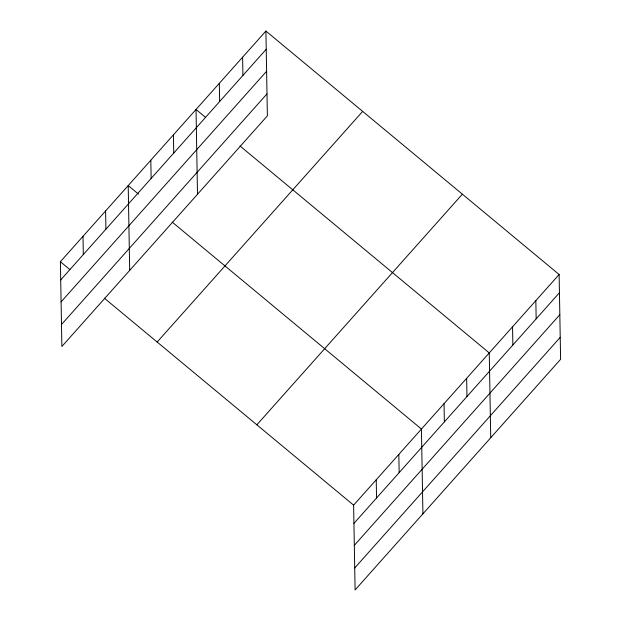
<?xml version="1.0" encoding="UTF-8"?>
<svg xmlns="http://www.w3.org/2000/svg" width="621" height="621" viewBox="0 0 621 621"><rect width="100%" height="100%" fill="white"/><g stroke="black" fill="none" stroke-linecap="round" stroke-linejoin="round"><path stroke-width="0.93" d="M265.904 31.05L267.379 115.848L61.875 346.487L60.392 261.697L265.904 31.05L559.125 274.513L560.608 359.303L355.096 589.95L353.621 505.152L559.125 274.513M60.711 279.916L266.223 49.269M61.091 301.884L266.603 71.244M61.487 324.519L266.999 93.88M157.16 342.039L362.664 111.392M256.853 424.811L462.366 194.171M353.939 523.379L559.443 292.732M354.319 545.347L559.832 314.7M354.715 567.982L560.227 337.335M205.559 117.385L196.026 109.467L197.509 194.264M240.009 145.989L489.255 352.93L490.737 437.727M138.475 194.101L128.213 185.578L129.688 270.376M172.196 222.101L421.434 429.041L422.917 513.839M60.392 261.697L69.925 269.607M104.375 298.212L353.621 505.152M535.838 300.649L536.156 318.868M512.542 326.786L512.861 345.012M466.65 378.298L466.969 396.524M444.046 403.673L444.357 421.892M398.829 454.409L399.148 472.635M376.225 479.785L376.543 498.003M242.609 57.186L242.927 75.413M219.322 83.33L219.64 101.549M173.422 134.842L173.74 153.061M150.818 160.21L151.136 178.429M105.601 210.954L105.919 229.172M82.997 236.322L83.315 254.548"/></g></svg>
